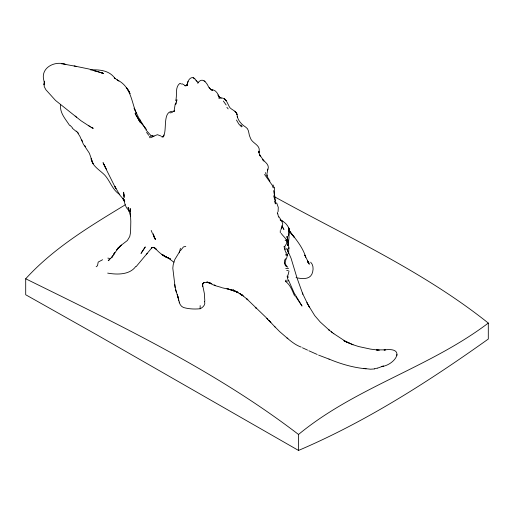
<?xml version="1.0" encoding="UTF-8"?>
<svg xmlns="http://www.w3.org/2000/svg" width="514" height="514" viewBox="0 0 514 514"><rect width="100%" height="100%" fill="white"/><g stroke="black" fill="none" stroke-linecap="round" stroke-linejoin="round"><path stroke-width="0.77" d="M274.47 192.564L274.598 187.661M204.835 301.249L204.347 293.443L202.503 284.435L202.689 286.388L202.58 285.212M379.364 350.169L376.389 349.899L385.487 349.854L384.035 349.983C406.388 346.648 395.594 364.484 381.902 366.572L383.412 366L377.539 368.146M396.943 355.354L396.956 354.467M178.544 298.897L177.234 294.58C179.27 298.91 178.229 305.207 183.427 307.475C188.773 309.049 194.594 309.293 200.113 308.753L200.177 305.592M278.087 211.639L278.286 207.386L276.661 202.857M180.433 248.262L179.232 252.792M44.12 84.09L44.262 86.667L45.894 89.764L55.512 100.429L81.058 120.79L91.865 127.832L91.216 127.189M44.236 82.966L44.043 84.823L44.262 81.353L44.403 82.099C39.051 68.523 54.188 60.164 65.779 64.43L63.999 64.141L76.29 66.409L74.157 65.914M286.099 265.462L284.994 262.853L286.002 259.249M280.271 230.529L280.278 232.816M288.097 245.493L288.341 243.752L288.142 245.075M288.116 245.332L288.341 243.752M288.277 244.201L288.084 245.557L288.418 243.289L288.116 245.21M175.704 100.68C177.433 95.135 174.709 87.56 179.707 83.486M175.197 104.124L173.995 111.57L174.362 110.902M288.142 274.746L288.984 271.064M288.605 253.563L288.868 247.626L287.011 236.369L287.846 240.526L287.14 236.922M288.617 235.945L289.035 232.579L288.585 228.557L289.054 230.921L288.919 230.208L289.029 237.603L288.129 245.294M198.462 82.42L196.065 80.531L196.579 81.109C192.403 73.508 187.327 79.805 187.006 85.517L187.507 83.705L186.781 85.671L187.533 84.103L186.537 85.684L187.051 85.285L185.702 85.909L184.455 85.639M280.907 229.842L281.454 228.004M176.109 102.819L175.692 104.4L176.919 99.755L176.578 101.052M163.298 136.93L163.837 134.983L163.568 136.223C167.281 129.477 162.141 110.426 173.436 111.339L174.497 110.799M285.129 245.994C289.466 240.166 284.004 237.5 281.19 233.407M187.52 83.313L188.124 81.411M286.484 258.812L287.294 255.548L286.606 252.586M281.28 228.537L281.762 227.451L281.531 227.927C284.653 224.065 280.94 220.153 279.012 216.792M135.728 266.496C129.689 274.99 117.019 274.772 107.683 273.12M285.521 258.632C283.593 261.221 284.216 264.543 286.433 266.779M294.573 295.891C292.28 290.628 290.326 284.737 285.398 281.299L286.041 280.014M179.842 251.32L174.824 259.506L173.173 264.909L172.807 268.167L175.152 287.48L178.782 300.343M145.815 129.811L151.161 135.805L149.959 137.836L149.336 136.435M180.472 250.659L183.408 246.958L185.798 246.334M198.841 81.81C202.612 77.216 207.213 83.339 208.549 86.924L210.83 89.417L212.565 90.233L210.901 89.738C215.507 89.378 217.57 93.079 219.105 96.728L217.936 95L220.037 97.557L219.684 97.384L221.148 98.039L220.654 97.949C225.588 97.519 227.194 102.549 228.987 106.122C230.221 109.784 236.01 110.157 237.005 114.487L236.241 112.617L237.076 114.217L237.359 117.115L237.269 116.395C238.31 120.912 241.741 124.651 245.608 127.048C249.579 129.252 248.275 134.379 250.312 137.791C252.008 143.663 261.17 144.813 258.928 152.144L258.902 151.244L258.966 152.857L258.69 151.926L259.923 155.446L260.302 156.089L259.634 154.746L263.939 161.01L262.641 159.629C265.532 162.315 270.242 165.534 267.543 170.07L267.826 169.125L267.087 173.481M170.359 258.979C164.596 256.724 159.289 253.196 155.363 248.384L155.633 248.66L154.701 247.96L156.629 249.598L154.618 247.909L152.478 247.356L153.378 247.35L154.406 247.69L153.378 247.35L151.412 248.044L152.099 247.51L136.152 266.605M146.4 254.43L147.274 253.306M109.36 259.377L108.21 260.707L109.906 259.499M102.633 259.724L98.193 262.082L97.512 265.719L96.157 266.747M274.482 196.733C346.918 236.716 423.228 271.174 488.3 323.068L488.3 339.041C428.528 381.594 366.174 421.583 298.518 450.437L97.557 335.237L25.7 294.753L25.7 278.781C53.829 247.87 90.053 226.224 125.435 204.707M181.551 84.167L182.033 83.737L184.269 84.938M120.989 245.326L116.781 249.92L119.768 246.367L127.356 240.513L129.746 236.524L130.569 232.418L130.813 221.54L130.19 208.498L130.305 211.524M121.323 245.037L117.982 248.256L118.336 247.806L111.988 257.218L111.564 257.784L112.9 255.747L110.722 258.291M298.518 450.437L298.518 434.465C355.534 387.357 429.453 367.632 488.3 323.068M180.26 83.808L180.851 83.339M154.161 135.947L157.419 134.694L160.901 135.985M200.113 308.753C202.837 307.578 206.018 304.468 204.418 301.32M153.345 136.518L151.212 137.495M377.34 368.108L374.449 368.801M163.786 136.435L161.557 136.409M284.351 263.014L284.994 262.853M285.148 240.475L285.945 240.327M162.006 137.116L163.002 136.93M170.012 112.907L172.434 112.476M285.739 268.552L288.553 268.469M285.398 281.299L288.772 280.766L294.644 294.059M374.481 368.949L370.504 369.206L363.957 368.487M288.296 270.39L286.69 270.493M186.261 85.684L186.858 85.632L185.027 85.388M366.084 368.808C353.304 367.658 340.769 363.97 328.947 359.048M153.082 136.338L151.161 135.805M90.528 69.91C99.581 69.512 109.495 70.309 115.123 78.61M377.996 350.066L370.517 349.109L358.688 346.558L352.636 344.598L353.022 344.753L343.892 340.705L346.372 341.932L333.361 333.393L333.824 333.753L328.851 329.885L329.371 330.29L320.273 322.047L314.748 315.641L308.291 305.168L309.518 307.295M63.627 64.07L61.404 63.755M94.261 70.868L98.206 71.613L96.793 71.401L103.096 73.309L89.108 69.037L76.168 66.377M296.038 277.637C301.198 278.761 309.203 279.937 311.908 274.129C313.521 270.377 313.81 265.243 310.662 262.179M107.844 258.092L110.716 258.709M197.922 82.632L198.455 82.76M221.727 287.538L214.589 285.469M238.239 292.318L235.489 291.457L237.327 292.125L232.861 289.767L242.19 295.139L239.351 293.288L242.679 295.698M222.311 287.808L232.135 290.037L234.024 290.95L226.97 288.579L236.838 291.946M154.078 136.326L152.247 135.497M207.174 281.968L211.839 283.632L206.255 282.218L207.341 282.295L203.557 282.713L204.321 282.372L202.593 284.242L202.857 283.413L202.606 285.508M329.14 359.138L318.616 355.123M209.095 282.706L210.419 283.169M301.204 347.104C295.852 345.222 291.322 341.611 287.037 337.987L287.885 338.7L279.61 331.569L274.418 326.3M307.552 350.111L302.45 347.785M317.215 354.474L308.811 350.747M344.309 340.917L351.961 344.271M349.038 343.056L346.153 341.797M170.661 259.082L167.596 257.553L173.841 262.146M213.76 285.142L207.534 282.154M168.039 257.957L162.912 255.143L167.108 257.533M308.021 262.121L308.644 262.808L307.333 261.016L309.306 264.222L304.802 255.085L305.734 257.186C302.72 247.24 295.993 239.318 289.755 231.396L294.561 237.674L290.108 232.309L288.772 227.991L289.388 230.099C288.444 225.588 284.801 221.939 280.657 220.159M280.059 219.863L282.886 221.251M25.7 278.781C119.614 325.054 215.025 370.472 298.518 434.465M197.376 82.915L197.922 83.197M218.411 97.821L219.632 98.495M163.857 255.766L166.138 257.045L162 254.398L164.017 255.824M214.12 284.775L215.501 285.585M88.273 125.442L90.149 126.585M243.315 295.955L241.169 294.329L247.864 299.791L246.714 298.82L267.749 319.117L266.907 318.352L275.08 327.02M118.882 81.071L117.173 79.927C130.132 85.986 131.333 99.902 135.632 111.718M118.31 80.692L114.314 77.884L115.271 78.681L114.661 78.096M307.725 261.767L308.94 262.628M204.039 80.762L205.092 81.54M76.657 131.815L72.249 128.166M194.684 78.893L193.18 77.736M332.597 332.77L331.363 331.793M75.16 116.08L76.58 117.218M119.813 194.53C112.444 190.084 110.33 181.313 104.856 175.229C99.896 170.044 92.436 166.452 91.068 158.704L93.118 163.837L89.391 153.249L83.364 144.145L79.863 136.249L77.518 132.593M76.361 131.083L78.436 133.197M129.245 211.087L126.495 207.727L125.435 205.439M240.783 124.953L242.267 126.367M72.313 127.639L69.93 125.223M241.567 126.887L238.837 124.06L236.44 119.987M234.917 111.242L236.273 112.656M286.401 265.744L287.776 267.222M210.232 88.877L209.127 87.669L209.359 87.926M146.612 129.599L139.699 121.253L135.098 113.453L140.393 122.795M146.586 132.394L148.771 135.355M281.833 226.057L282.642 227.04L281.743 225.942M226.88 107.317L228.177 108.91M69.467 125.268C66.049 119.788 61.134 114.609 60.536 107.901M144.685 127.639L145.661 128.95L138.684 117.764L134.096 108.152L134.938 110.067M140.508 122.345L138.902 120.025M223.352 101.027L226.173 105.023M288.772 280.766L287.679 278.999L287.133 276.057M115.907 188.754L114.847 186.338L119.749 195.024L124.15 200.113L122.57 198.301L124.761 201.456L123.321 198.205L125.14 204.649M84.675 145.488L85.51 146.728M269.959 181.121L266.361 175.255L265.487 172.569M295.653 296.469L302.026 306.036L294.927 294.188M282.353 226.847L283.946 229.45L282.308 226.725M139.525 119.254L140.393 120.706M105.46 167.358L103.044 162.642L104.053 164.872M307.79 261.594L308.124 262.166M105.826 167.994L106.559 169.267M308.83 306.093L306.967 302.72L308.156 304.892M307.5 303.697L302.373 293.025L302.836 294.156L297.208 278.511M115.862 188.657L104.715 166.305M81.771 139.917L82.619 141.729M103.969 164.596L105.004 166.825M264.53 174.426L272.144 185.098L273.204 187.938M135.535 111.487L136.338 113.356M153.005 233.941L155.093 238.939L153.191 234.39M152.883 233.51L154.83 238.58L153.943 236.048M128.616 209.012L128.082 207.335L130.64 216.606M151.206 230.413L152.285 233.073M273.05 184.911L274.103 187.687M285.771 252.425L284.422 248.474M296.803 277.239L291.085 258.324L286.799 248.564L288.2 252.4M275.941 203.621L273.647 195.808M175.608 289.864L176.334 292.318M274.592 201.225L275.356 203.885M278.549 217.197L277.798 213.76M275.459 200.73L273.602 190.604M267.293 174.631L267.659 176.032M285.771 253.961L286.157 255.631M285.18 249.675L284.756 246.238M128.898 211.273L128.609 209.718L128.738 210.412M287.763 275.08L288.058 277.669M179.213 301.975L179.367 302.862M274.887 197.839L274.392 192.808M123.823 194.819L123.758 194.331L124.137 197.472L123.636 192.217L123.97 195.853M174.76 284.563L175.152 287.48M288.181 242.942L288.508 245.737M284.069 246.341L284.178 247.324M287.994 242.852L287.667 239.363L288.046 243.45M287.165 254.128L287.294 255.548L287.197 254.289M277.342 212.186L277.419 213.875M60.53 107.368L60.44 104.593M288.868 247.626L288.894 248.647M142.436 251.205L141.016 253.434L145.295 246.926L142.436 251.205M113.774 254.167L113.421 254.713L114.802 252.592L113.774 254.167M101.888 72.892L103.513 73.547L101.888 72.892M92.597 127.954L91.685 127.433L93.24 128.333L92.597 127.954M256.235 308.227L255.278 307.333L256.235 308.227M225.832 100.204L224.412 98.772L226.205 100.596L225.832 100.204M270.82 322.471L268.995 320.595L270.82 322.471M127.774 89.372L126.489 87.682L129.123 91.685L127.774 89.372M155.344 239.351L154.174 236.903L155.344 239.351M129.978 93.58L128.873 91.164L129.978 93.58M286.632 240.141L286.51 239.685L286.818 240.995L286.632 240.141"/></g></svg>
